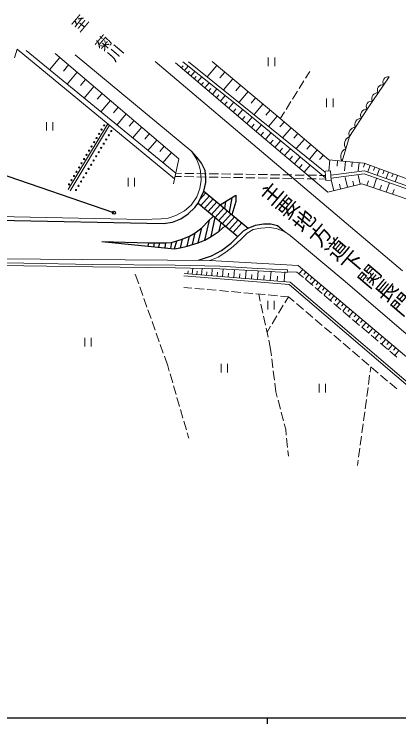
# Model space of a CAD drawing. Units: millimetres, scale not verified. Extents: x 40000 to 680000, y 20000 to 380000.
# Drawn here: x 126714 to 189470, y 204000 to 319708 of the extents above; entities that cross this region are included whole.
import ezdxf
from ezdxf.enums import TextEntityAlignment as Align

# ---------------------------------------------------------------- set-up
doc = ezdxf.new("R2010")
doc.units = ezdxf.units.MM
doc.header["$LTSCALE"] = 1000
doc.layers.add('M-BMK-HTXT', color=7, linetype='Continuous')
for name, color, linetype, lineweight in [('M-STR-STRC', 7, 'Continuous', 25), ('M-TTL-BAND', 7, 'Continuous', 25), ('M-WORK', 1, 'Continuous', 13)]:
    doc.layers.add(name, color=color, linetype=linetype, lineweight=lineweight)
doc.styles.add('@ＭＳ ゴシック', font='')
doc.styles.get('@ＭＳ ゴシック').set_extended_font_data('@MS Gothic')

msp = doc.modelspace()

# ---------------------------------------------------------------- linework, layer by layer
at = {"layer": 'M-STR-STRC'}
for p, q in [((142986, 287335), (114189, 297160)), ((156810, 296052), (155707, 297330)), ((157289, 295395), (156810, 296052)), ((157852, 294211), (157289, 295395)), ((157959, 293161), (157852, 294211)), ((157958, 292275), (157959, 293161)), ((157639, 290863), (157958, 292275)), ((156706, 288918), (157639, 290863)), ((158006, 290557), (156956, 289439)), ((157639, 290863), (164866, 284836)), ((158585, 290073), (157163, 288537)), ((159170, 289586), (157750, 288047)), ((160338, 288612), (162902, 290211)), ((162222, 289786), (161790, 287402)), ((162902, 290211), (162902, 289181)), ((155108, 287133), (156173, 288199)), ((156173, 288199), (156706, 288918)), ((156706, 288918), (163224, 283477)), ((159754, 289099), (158337, 287557)), ((160338, 288612), (158924, 287066)), ((160923, 288124), (159511, 286576)), ((161210, 289156), (161053, 288016)), ((162902, 289181), (162252, 287016)), ((153882, 286361), (155108, 287133)), ((161507, 287637), (160099, 286086)), ((162092, 287150), (160686, 285596)), ((119609, 286201), (151058, 285601)), ((151058, 285601), (152524, 285801)), ((152524, 285801), (153882, 286361)), ((157308, 284886), (158409, 285987)), ((157794, 282872), (158563, 286132)), ((158409, 285987), (159259, 286787)), ((158860, 283441), (159511, 286576)), ((162676, 286663), (161273, 285106)), ((163260, 286175), (161860, 284615)), ((156242, 284069), (157308, 284886)), ((156728, 282410), (157308, 284886)), ((160156, 284329), (160485, 285763)), ((160156, 284329), (161139, 285217)), ((163845, 285688), (162447, 284125)), ((164138, 284392), (164866, 284836)), ((164866, 284836), (166092, 285298)), ((166092, 285298), (167371, 285529)), ((167371, 285529), (168561, 285546)), ((168561, 285546), (169679, 285227)), ((169679, 285227), (170461, 284623)), ((154146, 283039), (155319, 283536)), ((154935, 281878), (155319, 283536)), ((155319, 283536), (156242, 284069)), ((155784, 282130), (156242, 284069)), ((158860, 283441), (160156, 284329)), ((163224, 283477), (164138, 284392)), ((170461, 284623), (170844, 284284)), ((141036, 282627), (148709, 282414)), ((141036, 282627), (152892, 281460)), ((148572, 281885), (148709, 282414)), ((148709, 282414), (151465, 282453)), ((149501, 281794), (149601, 282427)), ((150338, 281712), (150464, 282439)), ((151342, 281613), (151465, 282453)), ((151465, 282453), (152400, 282500)), ((152400, 282500), (152243, 281524)), ((152400, 282500), (154146, 283039)), ((152892, 281460), (153228, 282755)), ((154146, 283039), (153816, 281629)), ((154935, 281878), (156728, 282410)), ((156728, 282410), (157794, 282872)), ((157794, 282872), (158860, 283441)), ((160533, 281186), (162105, 282385)), ((162105, 282385), (163224, 283477)), ((152892, 281460), (153816, 281629)), ((153816, 281629), (154935, 281878)), ((158934, 280307), (160533, 281186)), ((156803, 279582), (158934, 280307))]:
    msp.add_line(p, q, dxfattribs=at)
msp.add_circle((142986, 287335), 250, dxfattribs=at)
at = {"layer": 'M-TTL-BAND'}
for p, q in [((40000, 205000), (579000, 205000)), ((168000, 205000), (168000, 204000))]:
    msp.add_line(p, q, dxfattribs=at)
at = {"layer": 'M-WORK'}
for p, q in [((127212, 314014), (126787, 312619)), ((152879, 292864), (127212, 314014)), ((128648, 313764), (153068, 293760)), ((134184, 312638), (132475, 310629)), ((153570, 296149), (133422, 313286)), ((136639, 313095), (155707, 297330)), ((168175, 312647), (168175, 311247)), ((169225, 311247), (169225, 312647)), ((135590, 311442), (134736, 310437)), ((190067, 277862), (149738, 311979)), ((153009, 311768), (165517, 301139)), ((153982, 310941), (154286, 311299)), ((164638, 303696), (154208, 311928)), ((155155, 311967), (177469, 293943)), ((159777, 311361), (158221, 309511)), ((169721, 303000), (159012, 312005)), ((136996, 310246), (135332, 308289)), ((154483, 310516), (155091, 311231)), ((155010, 310067), (155331, 310444)), ((155538, 309619), (156179, 310373)), ((161072, 310272), (160294, 309347)), ((174263, 309261), (174951, 310352)), ((138366, 309081), (137534, 308102)), ((156094, 309147), (156431, 309544)), ((156650, 308674), (157324, 309468)), ((162367, 309183), (160863, 307395)), ((139736, 307916), (138115, 306009)), ((157235, 308177), (157591, 308595)), ((157821, 307679), (158531, 308516)), ((163618, 308131), (162866, 307237)), ((173197, 307570), (173997, 308838)), ((141070, 306781), (140260, 305828)), ((158437, 307155), (158812, 307595)), ((159054, 306631), (159803, 307512)), ((164870, 307078), (163416, 305350)), ((172130, 305878), (172930, 307147)), ((142405, 305646), (140825, 303789)), ((159704, 306079), (160098, 306543)), ((160354, 305526), (161143, 306455)), ((166079, 306061), (165353, 305197)), ((177684, 305971), (177684, 304571)), ((178734, 304571), (178734, 305971)), ((143704, 304540), (142915, 303612)), ((161038, 304945), (161454, 305434)), ((161723, 304363), (162554, 305341)), ((167289, 305044), (165884, 303374)), ((171064, 304186), (171864, 305455)), ((145004, 303435), (143466, 301626)), ((162444, 303750), (162882, 304265)), ((163165, 303137), (164041, 304167)), ((177527, 293014), (164638, 303696)), ((168458, 304061), (167756, 303225)), ((170109, 302672), (170797, 303763)), ((131963, 302127), (131963, 300727)), ((133013, 300727), (133013, 302127)), ((146270, 302358), (145501, 301454)), ((163909, 302505), (164360, 303036)), ((164653, 301873), (165555, 302935)), ((169627, 303077), (168270, 301463)), ((178040, 295967), (169721, 303000)), ((170756, 302125), (170075, 301320)), ((135502, 291132), (142007, 301823)), ((142256, 301618), (135822, 290932)), ((147536, 301281), (146038, 299519)), ((165408, 301231), (165866, 301771)), ((165517, 301139), (177865, 290709)), ((166165, 300591), (167079, 301673)), ((171883, 301172), (170571, 299620)), ((148769, 300232), (148020, 299351)), ((166932, 299943), (167395, 300491)), ((167700, 299295), (168626, 300391)), ((172970, 300253), (172314, 299477)), ((150002, 299183), (148543, 297467)), ((168477, 298638), (168946, 299193)), ((169255, 297981), (170193, 299092)), ((174056, 299335), (172793, 297840)), ((151203, 298162), (150474, 297304)), ((170043, 297316), (170518, 297879)), ((170831, 296650), (171781, 297776)), ((175102, 298450), (174471, 297703)), ((176148, 297566), (174932, 296127)), ((152405, 297140), (150983, 295468)), ((155707, 297330), (156532, 296025)), ((171629, 295976), (172111, 296546)), ((172427, 295302), (173391, 296442)), ((177156, 296714), (176547, 295995)), ((153570, 296149), (152711, 292064)), ((156532, 296025), (156905, 294959)), ((173236, 294618), (173724, 295196)), ((174045, 293935), (175021, 295091)), ((178200, 295952), (178030, 294110)), ((183794, 295434), (178040, 295967)), ((179490, 295833), (179405, 294912)), ((180779, 295713), (180634, 294140)), ((181881, 295611), (181808, 294825)), ((182982, 295509), (182858, 294165)), ((183915, 295390), (183683, 294756)), ((209023, 286163), (183794, 295434)), ((184802, 295064), (184404, 293979)), ((156905, 294959), (157092, 294160)), ((157092, 294160), (157199, 292641)), ((177458, 294103), (178330, 294158)), ((177553, 292600), (177458, 294103)), ((178330, 294158), (178425, 292655)), ((178374, 293474), (183844, 294177)), ((183844, 294177), (208430, 285490)), ((185561, 294785), (185362, 294242)), ((186321, 294506), (185929, 293440)), ((187067, 294232), (186871, 293699)), ((187812, 293957), (187428, 292911)), ((145315, 293024), (145315, 291624)), ((146365, 291624), (146365, 293024)), ((154001, 293229), (152960, 293247)), ((154036, 293747), (153068, 293760)), ((156001, 293194), (154501, 293220)), ((156036, 293718), (154536, 293740)), ((158001, 293160), (156501, 293186)), ((158036, 293690), (156536, 293711)), ((160000, 293126), (158501, 293151)), ((160035, 293662), (158536, 293683)), ((162000, 293091), (160500, 293117)), ((162035, 293633), (160535, 293655)), ((164000, 293057), (162500, 293082)), ((164035, 293605), (162535, 293626)), ((165999, 293022), (164500, 293048)), ((166035, 293577), (164535, 293598)), ((167999, 292988), (166499, 293014)), ((168035, 293548), (166535, 293569)), ((169999, 292953), (168499, 292979)), ((170034, 293520), (168535, 293541)), ((171998, 292919), (170499, 292945)), ((172034, 293491), (170534, 293513)), ((173998, 292884), (172498, 292910)), ((174034, 293463), (172534, 293484)), ((175998, 292850), (174498, 292876)), ((176034, 293435), (174534, 293456)), ((177539, 292823), (176498, 292841)), ((177502, 293414), (176534, 293428)), ((178437, 292978), (183789, 293666)), ((181097, 291492), (180711, 293085)), ((183179, 291996), (182819, 293483)), ((183789, 293666), (208264, 285019)), ((185325, 291413), (185839, 292942)), ((188545, 293688), (188353, 293165)), ((189278, 293419), (188900, 292390)), ((157199, 292641), (156985, 291309)), ((178425, 292655), (177553, 292600)), ((177865, 290709), (183419, 292054)), ((178866, 290951), (178452, 292660)), ((179981, 291221), (179788, 292018)), ((182138, 291744), (181958, 292487)), ((183419, 292054), (208728, 283542)), ((184255, 291773), (184512, 292537)), ((186372, 291061), (186624, 291809)), ((187420, 290709), (187923, 292205)), ((156985, 291309), (156532, 289951)), ((188446, 290364), (188692, 291096)), ((156532, 289951), (155600, 288592)), ((155600, 288592), (154481, 287659)), ((154481, 287659), (153069, 286860)), ((147714, 286248), (119635, 286807)), ((150698, 286327), (147714, 286248)), ((151844, 286461), (150698, 286327)), ((153069, 286860), (151844, 286461)), ((165729, 284577), (166981, 284843)), ((166981, 284843), (168366, 284950)), ((168366, 284950), (169485, 284790)), ((169485, 284790), (170844, 284284)), ((163731, 283005), (164716, 284017)), ((164716, 284017), (165729, 284577)), ((170844, 284284), (171749, 283618)), ((171749, 283618), (180368, 276411)), ((162452, 281806), (163731, 283005)), ((161226, 280927), (162452, 281806)), ((158611, 279568), (160001, 280101)), ((160001, 280101), (161226, 280927)), ((118916, 279226), (128276, 279084)), ((119149, 279881), (158611, 279568)), ((128276, 279084), (139536, 278906)), ((139536, 278906), (152989, 278773)), ((158611, 279568), (173023, 278715)), ((118910, 278826), (128269, 278684)), ((128269, 278684), (139531, 278506)), ((139531, 278506), (152983, 278373)), ((152983, 278373), (160247, 278214)), ((152989, 278773), (160262, 278613)), ((155063, 277368), (155103, 277867)), ((155762, 277312), (155842, 278310)), ((156522, 277251), (156566, 277795)), ((157283, 277191), (157370, 278277)), ((158110, 277124), (158158, 277715)), ((158938, 277058), (159032, 278240)), ((160247, 278214), (166394, 277868)), ((160262, 278613), (166416, 278267)), ((160710, 276916), (160811, 278182)), ((162542, 276769), (162647, 278079)), ((164438, 276618), (164546, 277972)), ((166394, 277868), (171270, 277601)), ((166402, 276460), (166515, 277863)), ((166416, 278267), (171292, 278001)), ((168499, 276293), (168619, 277790)), ((170737, 276113), (170865, 277712)), ((171292, 278001), (171270, 277601)), ((171276, 277717), (172842, 277643)), ((173023, 278715), (203414, 253080)), ((173788, 278071), (173183, 277353)), ((146470, 277291), (147029, 275718)), ((154401, 277020), (171573, 275645)), ((154433, 277419), (171734, 276033)), ((159824, 276987), (159874, 277620)), ((161626, 276843), (161678, 277497)), ((163490, 276694), (163544, 277371)), ((165420, 276539), (165476, 277241)), ((167451, 276376), (167511, 277125)), ((169618, 276203), (169682, 277002)), ((172842, 277643), (173895, 276747)), ((174290, 277647), (173987, 277289)), ((174792, 277224), (174183, 276502)), ((175297, 276798), (174992, 276437)), ((171573, 275645), (200766, 250662)), ((171734, 276033), (201026, 250966)), ((174276, 276423), (175419, 275452)), ((175802, 276372), (175190, 275646)), ((176309, 275943), (176003, 275581)), ((176817, 275515), (176202, 274786)), ((180368, 276411), (209829, 251146)), ((147196, 275247), (147699, 273833)), ((154395, 275157), (155706, 275040)), ((156204, 274996), (157698, 274863)), ((158196, 274819), (159690, 274686)), ((160188, 274641), (161682, 274508)), ((162180, 274464), (163674, 274331)), ((164172, 274287), (165666, 274154)), ((175800, 275128), (176942, 274156)), ((177328, 275084), (177020, 274719)), ((177839, 274653), (177220, 273920)), ((147866, 273362), (148369, 271949)), ((166164, 274109), (167658, 273976)), ((166875, 272922), (166627, 274068)), ((168156, 273932), (169650, 273799)), ((170148, 273755), (171459, 273638)), ((170876, 272670), (171459, 273638)), ((171459, 273638), (172375, 272858)), ((177323, 273832), (178466, 272860)), ((178352, 274220), (178043, 273853)), ((178866, 273787), (178244, 273049)), ((179383, 273351), (179071, 272982)), ((167298, 270967), (166981, 272433)), ((168096, 272942), (168096, 271542)), ((169146, 271542), (169146, 272942)), ((169845, 270956), (170618, 272241)), ((172756, 272534), (173898, 271562)), ((178847, 272536), (179989, 271564)), ((179899, 272915), (179273, 272173)), ((180419, 272477), (180106, 272106)), ((180938, 272039), (180309, 271292)), ((148536, 271478), (149038, 270064)), ((174279, 271238), (175421, 270266)), ((180370, 271240), (181513, 270268)), ((181461, 271598), (181146, 271225)), ((181983, 271157), (181350, 270407)), ((167721, 269012), (167404, 270479)), ((168814, 269242), (169588, 270527)), ((175802, 269942), (176944, 268970)), ((181894, 269944), (183036, 268973)), ((182509, 270714), (182192, 270339)), ((183034, 270271), (182397, 269516)), ((183563, 269825), (183244, 269448)), ((149206, 269593), (149708, 268180)), ((168144, 267058), (167827, 268524)), ((167974, 267845), (168557, 268813)), ((177325, 268645), (178467, 267673)), ((183417, 268649), (184560, 267677)), ((184091, 269379), (183451, 268620)), ((184623, 268931), (184303, 268551)), ((185154, 268483), (184510, 267719)), ((149876, 267709), (150378, 266295)), ((178848, 267349), (179991, 266377)), ((184940, 267353), (186083, 266381)), ((185689, 268032), (185367, 267650)), ((186224, 267581), (185576, 266813)), ((138235, 266926), (138235, 265526)), ((139285, 265526), (139285, 266926)), ((168498, 265423), (168250, 266569)), ((186761, 267127), (186437, 266743)), ((187299, 266674), (186647, 265901)), ((187839, 266218), (187514, 265831)), ((150545, 265824), (151048, 264411)), ((168672, 264014), (168498, 265423)), ((180371, 266053), (181514, 265081)), ((186464, 266057), (187607, 265085)), ((188380, 265762), (187725, 264985)), ((188924, 265303), (188596, 264914)), ((151215, 263940), (151775, 262366)), ((181894, 264757), (183037, 263785)), ((187987, 264761), (189130, 263790)), ((189468, 264844), (188809, 264063)), ((160488, 262678), (160488, 261278)), ((161538, 261278), (161538, 262678)), ((168917, 262030), (168733, 263518)), ((183417, 263461), (184560, 262488)), ((151775, 262366), (152020, 261519)), ((169162, 260045), (168978, 261533)), ((184898, 262201), (184779, 261330)), ((184941, 262164), (186083, 261192)), ((152160, 261039), (152577, 259598)), ((184711, 260835), (184509, 259348)), ((186464, 260868), (187606, 259896)), ((169397, 258140), (169223, 259548)), ((176470, 259441), (176470, 258041)), ((177520, 258041), (177520, 259441)), ((187987, 259572), (189129, 258600)), ((152717, 259118), (153135, 257677)), ((169631, 257258), (169397, 258140)), ((184442, 258853), (184239, 257367)), ((153274, 257197), (153692, 255756)), ((170143, 255325), (169759, 256775)), ((184172, 256871), (183970, 255385)), ((153831, 255276), (154249, 253835)), ((170654, 253391), (170271, 254841)), ((183902, 254889), (183700, 253403)), ((154388, 253355), (154806, 251915)), ((171016, 252026), (170782, 252908)), ((183632, 252908), (183430, 251421)), ((154945, 251434), (155191, 250587)), ((171114, 251067), (171016, 252026)), ((171317, 249077), (171164, 250569)), ((183363, 250926), (183160, 249440)), ((183093, 248944), (182890, 247458)), ((171465, 247620), (171367, 248580)), ((182823, 246963), (182704, 246092))]:
    msp.add_line(p, q, dxfattribs=at)
msp.add_lwpolyline([(187883, 309504), (184287, 304229), (181450, 299753), (180208, 295766)], dxfattribs=at)
for centre in [(140978, 300894), (141387, 301582), (140569, 300207), (142146, 299964), (142558, 300650), (139751, 298831), (140160, 299519), (141323, 298592), (141735, 299278), (138934, 297456), (139343, 298144), (140911, 297906), (138525, 296768), (140088, 296534), (140500, 297220), (137707, 295393), (138116, 296081), (139264, 295163), (139676, 295849), (136890, 294018), (137299, 294705), (138853, 294477), (136072, 292642), (136481, 293330), (138029, 293105), (138441, 293791), (135663, 291955), (137206, 291733), (137617, 292419), (136794, 291047)]:
    msp.add_circle(centre, 100, dxfattribs=at)
for centre, radius, start, end in [((187754, 308626), 887, 81.57564, 209.85061), ((186854, 307308), 887, 81.57564, 209.85061), ((185955, 305989), 887, 81.57564, 209.85061), ((185056, 304670), 887, 81.57564, 209.85061), ((184262, 303199), 1030, 88.59764, 206.65881), ((183316, 301707), 1030, 88.59764, 206.65881), ((182370, 300215), 1030, 88.59764, 206.65881), ((181941, 298507), 1340, 111.51983, 213.88491), ((181320, 296513), 1340, 111.51983, 213.88491)]:
    msp.add_arc(centre, radius, start, end, dxfattribs=at)

# ---------------------------------------------------------------- texts
at = {"layer": 'M-BMK-HTXT', "style": '@ＭＳ ゴシック'}
for s, height, p in [('至\u3000菊川', 1833, (140296, 315793)), ('主要地方道下関長門線', 2566, (180644, 280323))]:
    msp.add_text(s, height=height, rotation=319.77, dxfattribs=at).set_placement(p, align=Align.MIDDLE_CENTER)

doc.saveas('drawing.dxf')
